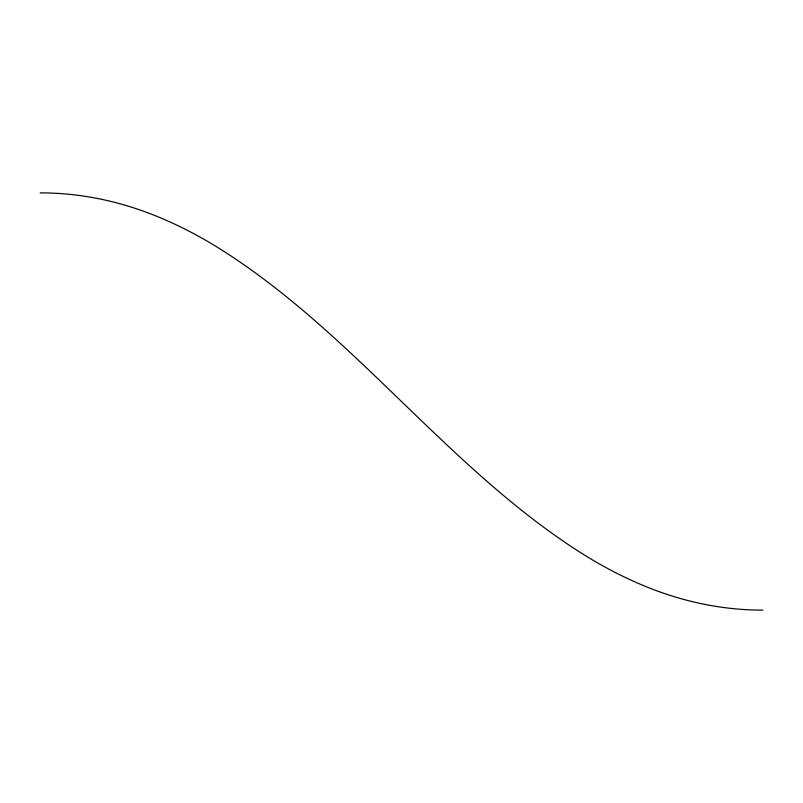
<?xml version="1.0" encoding="UTF-8"?>
<svg xmlns="http://www.w3.org/2000/svg" width="803" height="803" viewBox="0 0 803 803"><rect width="100%" height="100%" fill="white"/><g stroke="black" fill="none" stroke-linecap="round" stroke-linejoin="round"><path stroke-width="1.2" d="M40.15 192.881C74.639 192.83 109.037 199.054 141.539 210.527A480.957 277.687 60 0 1 212.956 244.534C353.812 330.324 449.188 472.676 590.044 558.476A480.957 277.687 60 0 0 661.461 592.484C693.963 603.936 728.361 610.18 762.85 610.119"/></g></svg>
